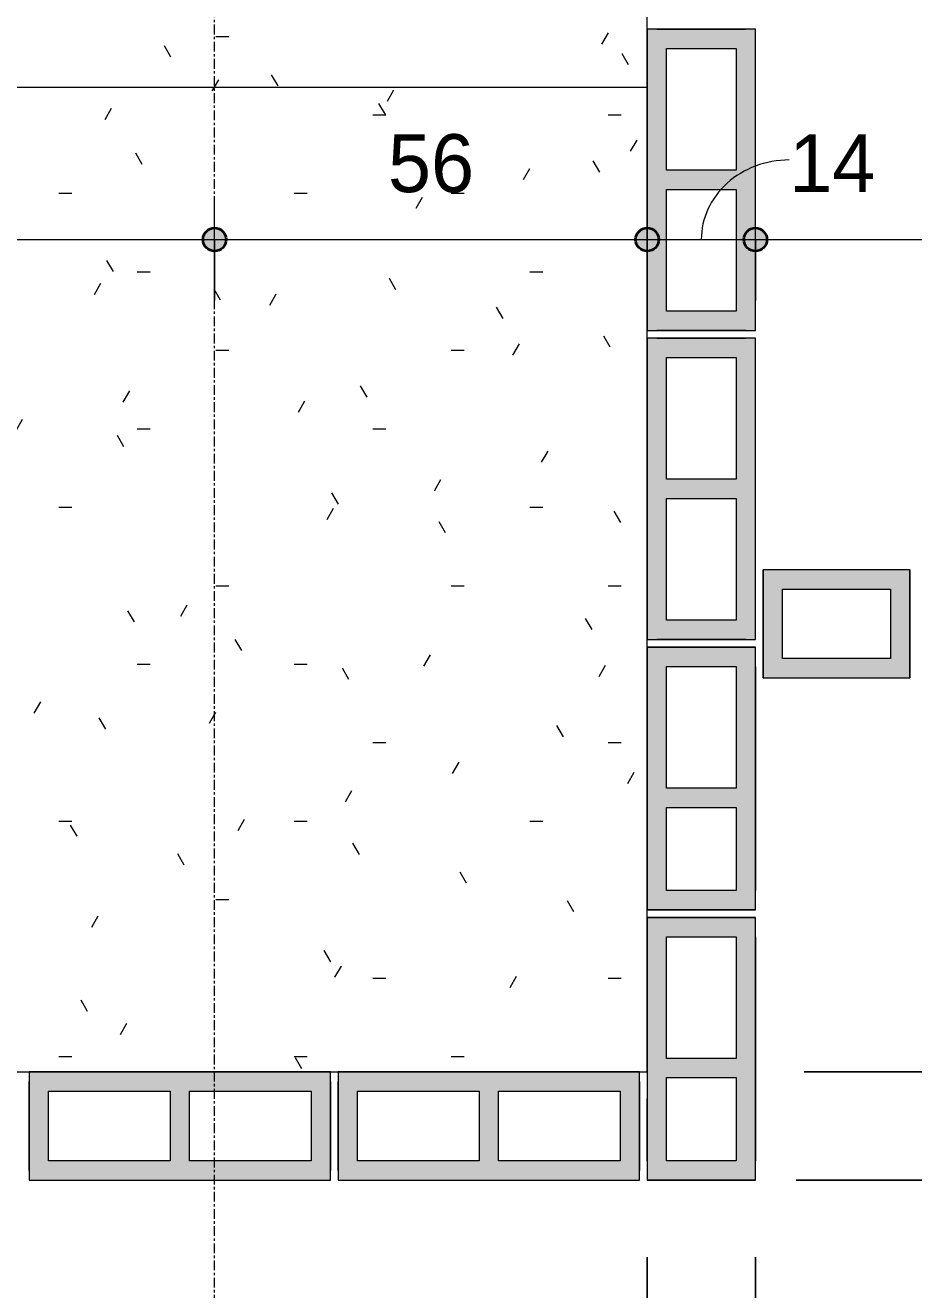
# Model space of a CAD drawing. Header units: centimetres. Extents: x 170 to 13810, y -2277 to 8860.
# Drawn here: x 12754.1 to 12869.1, y -589 to -425.3 of the extents above; entities that cross this region are included whole.
import ezdxf

# ---------------------------------------------------------------- set-up
doc = ezdxf.new("R2010")
doc.units = ezdxf.units.CM
doc.linetypes.add('Linha de eixo', pattern=[2.2225, 1.27, -0.3175, 0.3175, -0.3175])
doc.linetypes.add('Projeção', pattern=[0.396875, 0.238125, -0.15875])
for name, color, linetype, lineweight, true_color in [('A-ANNO-DIMS-1', 1, 'Continuous', 9, 0xff0000), ('S-BEAM-3', 9, 'Continuous', 9, 0xc0c0c0), ('S-BEAM-8', 142, 'Continuous', 9, 0x0080c0), ('S-BEAM-9', 1, 'Continuous', 9, 0xff0000)]:
    doc.layers.add(name, color=color, linetype=linetype, lineweight=lineweight, true_color=true_color)
for name, color, linetype, lineweight in [('A-ANNO-DIMS-50', 7, 'Continuous', 9), ('A-DETL-GENF', 7, 'Continuous', 9), ('S-BEAM', 7, 'Continuous', 9), ('S-BEAM-2', 7, 'Continuous', 13), ('S-GRID-1', 7, 'Linha de eixo', 9), ('S-STRS', 7, 'Continuous', 9), ('S-STRS-1', 7, 'Projeção', 9)]:
    doc.layers.add(name, color=color, linetype=linetype, lineweight=lineweight)
doc.styles.add('Bahnschrift_13', font='', dxfattribs={"height": 7.5})
doc.styles.get('Bahnschrift_13').set_extended_font_data('Bahnschrift')
doc.dimstyles.new('COTA_LINEAR', dxfattribs={"dimscale": 30.48, "dimtxt": 8.33133, "dimasz": 0.393701, "dimexe": 0.164042, "dimexo": 0.328084, "dimgap": 0.131234, "dimtad": 1, "dimdec": 0, "dimzin": 0, "dimdsep": 46, "dimtxsty": 'Bahnschrift_13', "dimblk1": 'DOTSMALL', "dimblk2": 'DOTSMALL', "dimsah": 1, "dimcen": 0.09, "dimdle": 0.164042, "dimazin": 0, "dimtfac": 1, "dimtdec": 4, "dimtix": 1, "dimtmove": 0, "dimatfit": 3, "dimfxl": 1, "dimtvp": 1, "dimtolj": 1, "dimtzin": 0, "dimarcsym": 2})
doc.dimstyles.new('COTA_LINEAR_1', dxfattribs={"dimscale": 30.48, "dimtxt": 8.33133, "dimasz": 0.393701, "dimexe": 0.164042, "dimexo": 0.328084, "dimgap": 0.131234, "dimtad": 1, "dimdec": 0, "dimzin": 0, "dimdsep": 46, "dimtxsty": 'Bahnschrift_13', "dimblk1": 'DOTSMALL', "dimblk2": 'DOTSMALL', "dimsah": 1, "dimcen": 0.09, "dimdle": 0.164042, "dimazin": 0, "dimtfac": 1, "dimtdec": 4, "dimtix": 1, "dimtmove": 1, "dimatfit": 3, "dimfxl": 1, "dimtvp": 1, "dimtolj": 1, "dimtzin": 0, "dimarcsym": 2})
pattern_1 = [(0, (12412.957, 0), (40.64, 10.16), [1.676, -28.804, 1.676, -28.804, -162.56]), (0, (12412.957, 0), (40.64, 10.16), [-60.96, 1.676, -59.284, 1.676, -28.804, -71.12]), (0, (12412.957, 0), (40.64, 10.16), [-152.4, 1.676, -18.644, 1.676, -49.124]), (120, (12428.197, 5.08), (-29.11882, 30.11527), [1.676, -28.804, 1.676, -28.804, -162.56]), (120, (12428.197, 5.08), (-29.11882, 30.11527), [-60.96, 1.676, -59.284, 1.676, -28.804, -71.12]), (120, (12428.197, 5.08), (-29.11882, 30.11527), [-152.4, 1.676, -18.644, 1.676, -49.124]), (240, (12433.277, 25.4), (-11.52118, -40.27527), [1.676, -28.804, 1.676, -28.804, -162.56]), (240, (12433.277, 25.4), (-11.52118, -40.27527), [-60.96, 1.676, -59.284, 1.676, -28.804, -71.12]), (240, (12433.277, 25.4), (-11.52118, -40.27527), [-152.4, 1.676, -18.644, 1.676, -49.124])]

# ---------------------------------------------------------------- blocks, each defined once
blk = doc.blocks.new('LEONE - BLOCO 14X39X1 - LEONE - BLOCO 14X39X19-2886981-COBERTURA - MODULAÇÃO 1ª FIADA')
at = {"layer": 'S-BEAM-3'}
h = blk.add_hatch(color=256, dxfattribs=at)
h.paths.add_polyline_path([(-19.5, -4.5), (-19.5, -7), (19.5, -7), (19.5, 7), (-19.5, 7), (-19.5, 0)])
h.paths.add_polyline_path([(-17, 4.5), (-1.25, 4.5), (-1.25, -4.5), (-17, -4.5)])
h.paths.add_polyline_path([(1.25, 4.16), (1.25, 4.5), (17, 4.5), (17, -4.5), (1.25, -4.5), (1.25, -4.16)])
at = {"layer": 'A-DETL-GENF'}
for p, q in [((19.5, 7), (-19.5, 7)), ((-19.5, 7), (-19.5, 0)), ((19.5, 0), (19.5, 7)), ((-17, -4.5), (-17, 4.5)), ((-17, 4.5), (-1.25, 4.5)), ((-1.25, 4.5), (-1.25, -4.5)), ((1.25, -4.5), (1.25, 4.5)), ((1.25, 4.5), (17, 4.5)), ((17, 4.5), (17, -4.5)), ((-19.5, 0), (-19.5, -7)), ((19.5, -7), (19.5, 0)), ((-1.25, -4.5), (-17, -4.5)), ((17, -4.5), (1.25, -4.5)), ((-19.5, -7), (19.5, -7))]:
    blk.add_line(p, q, dxfattribs=at)
at = {"layer": 'S-BEAM-2'}
for p, q in [((-19.5, 7), (-19.5, -7)), ((19.5, 7), (-19.5, 7)), ((19.5, -7), (19.5, 7)), ((19.5, -7), (19.5, 7)), ((-19.5, 5.75), (-19.5, -5.75)), ((-19.5, -5.75), (-19.5, 5.75)), ((19.5, 5.75), (19.5, -5.75)), ((-19.5, -7), (19.5, -7))]:
    blk.add_line(p, q, dxfattribs=at)
at = {"layer": 'S-BEAM-3'}
for p, q in [((-17, 4.5), (-1.25, 4.5)), ((-17, -4.5), (-17, 4.5)), ((-1.25, 4.5), (-1.25, -4.5)), ((1.25, 4.5), (17, 4.5)), ((1.25, -4.5), (1.25, 4.5)), ((17, 4.5), (17, -4.5)), ((-1.25, -4.5), (-17, -4.5)), ((17, -4.5), (1.25, -4.5))]:
    blk.add_line(p, q, dxfattribs=at)
blk = doc.blocks.new('LEONE - BLOCO 14x34x19 - LEONE - BLOCO 14x34x19-V2-COBERTURA - MODULAÇÃO 1ª FIADA')
at = {"layer": 'S-BEAM-8'}
h = blk.add_hatch(color=256, dxfattribs=at)
h.paths.add_polyline_path([(19.5, -7), (19.5, 7), (-14.5, 7), (-14.5, -7), (11.0998, -7)])
h.paths.add_polyline_path([(-12, -4.5), (-12, 4.5), (-1.25, 4.5), (-1.25, -4.5)])
h.paths.add_polyline_path([(1.25, -4.5), (1.25, 4.5), (17, 4.5), (17, -4.5), (2.5, -4.5)])
at = {"layer": 'A-DETL-GENF'}
for p, q in [((-14.5, 7), (-14.5, 0)), ((2.5, 7), (-14.5, 7)), ((19.5, 7), (2.5, 7)), ((19.5, 0), (19.5, 7)), ((-12, -4.5), (-12, 4.5)), ((-12, 4.5), (-1.25, 4.5)), ((-1.25, 4.5), (-1.25, -4.5)), ((1.25, 4.5), (17, 4.5)), ((1.25, -4.5), (1.25, 4.5)), ((17, 4.5), (17, -4.5)), ((-14.5, 0), (-14.5, -7)), ((19.5, -7), (19.5, 0)), ((-1.25, -4.5), (-12, -4.5)), ((17, -4.5), (1.25, -4.5)), ((-14.5, -7), (2.5, -7)), ((2.5, -7), (19.5, -7))]:
    blk.add_line(p, q, dxfattribs=at)
at = {"layer": 'S-BEAM-2'}
for p, q in [((-14.5, 7), (-14.5, -7)), ((19.5, 7), (-14.5, 7)), ((-14.5, 7), (-14.5, -7)), ((-14.5, -7), (-14.5, 6.8804)), ((-12, 7), (-3.9375, 7)), ((-12, 7), (-3.9375, 7)), ((17, 7), (-12, 7)), ((19.5, -7), (19.5, 7)), ((19.5, 7), (19.5, -7)), ((19.5, -7), (19.5, 7)), ((-14.5, 5.75), (-14.5, -5.75)), ((-14.5, -5.75), (-14.5, 5.75)), ((19.5, -5.75), (19.5, 5.75)), ((19.5, 5.75), (19.5, -5.75)), ((-14.5, -7), (19.5, -7)), ((-12, -7), (-3.9375, -7)), ((-12, -7), (-3.9375, -7)), ((17, -7), (-12, -7))]:
    blk.add_line(p, q, dxfattribs=at)
at = {"layer": 'S-BEAM-3'}
for p, q in [((-12, 4.5), (-1.25, 4.5)), ((-12, -4.5), (-12, 4.5)), ((-1.25, 4.5), (-1.25, -4.5)), ((1.25, 4.5), (17, 4.5)), ((1.25, -4.5), (1.25, 4.5)), ((17, 4.5), (17, -4.5)), ((-1.25, -4.5), (-12, -4.5)), ((17, -4.5), (1.25, -4.5))]:
    blk.add_line(p, q, dxfattribs=at)
blk = doc.blocks.new('LEONE - BLOCO 14x19x1 - LEONE - BLOCO 14x19x19-2679373-COBERTURA - MODULAÇÃO 1ª FIADA')
at = {"layer": 'S-BEAM-9'}
h = blk.add_hatch(color=256, dxfattribs=at)
h.paths.add_polyline_path([(7, -7), (9.5, -7), (9.5, 7), (-9.5, 7), (-9.5, -7), (0, -7)])
h.paths.add_polyline_path([(-7, -4.5), (-7, 4.5), (7, 4.5), (7, -4.5)])
at = {"layer": 'A-DETL-GENF'}
for p, q in [((-9.5, 7), (-9.5, 0)), ((0, 7), (-9.5, 7)), ((9.5, 7), (0, 7)), ((9.5, 0), (9.5, 7)), ((-7, -4.5), (-7, 4.5)), ((-7, 4.5), (7, 4.5)), ((7, 4.5), (7, -4.5)), ((-9.5, 0), (-9.5, -7)), ((9.5, -7), (9.5, 0)), ((7, -4.5), (-7, -4.5)), ((-9.5, -7), (0, -7)), ((0, -7), (9.5, -7))]:
    blk.add_line(p, q, dxfattribs=at)
at = {"layer": 'S-BEAM-2'}
for p, q in [((9.5, 7), (-9.5, 7)), ((-9.5, 7), (-9.5, -7)), ((-9.5, -7), (-9.5, 7)), ((9.5, -7), (9.5, 7)), ((9.5, 7), (9.5, -7)), ((-9.5, 5.75), (-9.5, -5.75)), ((-9.5, -5.75), (-9.5, 5.75)), ((9.5, -5.75), (9.5, 5.75)), ((9.5, 5.75), (9.5, -5.75)), ((-9.5, -7), (9.5, -7))]:
    blk.add_line(p, q, dxfattribs=at)
at = {"layer": 'S-BEAM-3'}
for p, q in [((-7, 4.5), (7, 4.5)), ((-7, -4.5), (-7, 4.5)), ((7, 4.5), (7, -4.5)), ((7, -4.5), (-7, -4.5))]:
    blk.add_line(p, q, dxfattribs=at)
blk = doc.blocks.new('LEONE - BLOCO 14X39X19 - LEONE - BLOCO 14X39X19-V4-COBERTURA - MODULAÇÃO 1ª FIADA')
at = {"layer": 'S-BEAM-3'}
h = blk.add_hatch(color=256, dxfattribs=at)
h.paths.add_polyline_path([(19.5, -7), (19.5, 7), (-19.5, 7), (-19.5, -7)])
h.paths.add_polyline_path([(1.25, -4.5), (1.25, 4.5), (17, 4.5), (17, -4.5)])
h.paths.add_polyline_path([(-1.25, -4.5), (-17, -4.5), (-17, 4.5), (-1.25, 4.5), (-1.25, -4.16)])
at = {"layer": 'A-DETL-GENF'}
for p, q in [((19.5, 7), (-19.5, 7)), ((-19.5, 7), (-19.5, 0)), ((19.5, 0), (19.5, 7)), ((-17, -4.5), (-17, 4.5)), ((-17, 4.5), (-1.25, 4.5)), ((-1.25, 4.5), (-1.25, -4.5)), ((1.25, -4.5), (1.25, 4.5)), ((1.25, 4.5), (17, 4.5)), ((17, 4.5), (17, -4.5)), ((-19.5, 0), (-19.5, -7)), ((19.5, -7), (19.5, 0)), ((-1.25, -4.5), (-17, -4.5)), ((17, -4.5), (1.25, -4.5)), ((-19.5, -7), (19.5, -7))]:
    blk.add_line(p, q, dxfattribs=at)
at = {"layer": 'S-BEAM-2'}
for p, q in [((-19.5, 7), (-19.5, -7)), ((19.5, 7), (-19.5, 7)), ((-19.5, 7), (-19.5, -7)), ((19.5, -7), (19.5, 7)), ((19.5, -7), (19.5, 7)), ((-19.5, -5.75), (-19.5, 5.75)), ((19.5, 5.75), (19.5, -5.75)), ((-19.5, -7), (19.5, -7))]:
    blk.add_line(p, q, dxfattribs=at)
at = {"layer": 'S-BEAM-3'}
for p, q in [((-17, 4.5), (-1.25, 4.5)), ((-17, -4.5), (-17, 4.5)), ((-1.25, 4.5), (-1.25, -4.5)), ((1.25, 4.5), (17, 4.5)), ((1.25, -4.5), (1.25, 4.5)), ((17, 4.5), (17, -4.5)), ((-1.25, -4.5), (-17, -4.5)), ((17, -4.5), (1.25, -4.5))]:
    blk.add_line(p, q, dxfattribs=at)
blk = doc.blocks.new('LEONE - BLOCO 14X39X19 - LEONE - BLOCO 14X39X19-554799-COBERTURA - MODULAÇÃO 1ª FIADA')
at = {"layer": 'S-BEAM-3'}
h = blk.add_hatch(color=256, dxfattribs=at)
h.paths.add_polyline_path([(19.5, -7), (19.5, 7), (-19.5, 7), (-19.5, -7), (-11.22, -7)])
h.paths.add_polyline_path([(-1.25, -4.5), (-17, -4.5), (-17, 4.5), (-1.25, 4.5), (-1.25, -4.16)])
h.paths.add_polyline_path([(17, -4.5), (1.25, -4.5), (1.25, 4.5), (17, 4.5), (17, 2)])
at = {"layer": 'A-DETL-GENF'}
for p, q in [((19.5, 7), (-19.5, 7)), ((-19.5, 7), (-19.5, 0)), ((19.5, 0), (19.5, 7)), ((-17, -4.5), (-17, 4.5)), ((-17, 4.5), (-1.25, 4.5)), ((-1.25, 4.5), (-1.25, -4.5)), ((1.25, -4.5), (1.25, 4.5)), ((1.25, 4.5), (17, 4.5)), ((17, 4.5), (17, -4.5)), ((-19.5, 0), (-19.5, -7)), ((19.5, -7), (19.5, 0)), ((-1.25, -4.5), (-17, -4.5)), ((17, -4.5), (1.25, -4.5)), ((-19.5, -7), (19.5, -7))]:
    blk.add_line(p, q, dxfattribs=at)
at = {"layer": 'S-BEAM-2'}
for p, q in [((-19.5, 7), (-19.5, -7)), ((19.5, 7), (-19.5, 7)), ((-19.5, 7), (-19.5, -7)), ((19.5, -7), (19.5, 7)), ((19.5, -7), (19.5, 7)), ((-19.5, -5.75), (-19.5, 5.75)), ((19.5, 5.75), (19.5, -5.75)), ((-19.5, -7), (19.5, -7))]:
    blk.add_line(p, q, dxfattribs=at)
at = {"layer": 'S-BEAM-3'}
for p, q in [((-17, 4.5), (-1.25, 4.5)), ((-17, -4.5), (-17, 4.5)), ((-1.25, 4.5), (-1.25, -4.5)), ((1.25, 4.5), (17, 4.5)), ((1.25, -4.5), (1.25, 4.5)), ((17, 4.5), (17, -4.5)), ((-1.25, -4.5), (-17, -4.5)), ((17, -4.5), (1.25, -4.5))]:
    blk.add_line(p, q, dxfattribs=at)
blk = doc.blocks.new('DIMBLOCK25-COBERTURA - MODULAÇÃO 1ª FIADA')
at = {"layer": 'A-ANNO-DIMS-50', "lineweight": 35, "true_color": 0xff0000}
h = blk.add_hatch(color=1, dxfattribs=at)
edge = h.paths.add_edge_path()
edge.add_arc((12513.59, -625.22), 1.5, 0, 360)
h = blk.add_hatch(color=1, dxfattribs=at)
edge = h.paths.add_edge_path()
edge.add_arc((12778.59, -625.22), 1.5, 0, 360)
at = {"layer": 'A-ANNO-DIMS-50', "color": 1, "true_color": 0xff0000}
for p, q in [((12513.59, -584.76), (12513.59, -630.22)), ((12513.59, -625.22), (12513.59, -584.76)), ((12778.59, -633.1), (12778.59, -620.22)), ((12513.59, -625.22), (12778.59, -625.22)), ((12778.59, -625.22), (12778.59, -633.1))]:
    blk.add_line(p, q, dxfattribs=at)
at = {"layer": 'A-ANNO-DIMS-50', "color": 1, "lineweight": 35, "true_color": 0xff0000}
for centre in [(12513.59, -625.22), (12778.59, -625.22)]:
    blk.add_circle(centre, 1.5, dxfattribs=at)
at = {"layer": 'A-ANNO-DIMS-50', "color": 0, "insert": (12637.82, -611.58), "char_height": 7.5, "width": 19.8437, "attachment_point": 1, "line_spacing_factor": 1.009858, "style": 'Bahnschrift_13'}
blk.add_mtext('265', dxfattribs=at)
blk = doc.blocks.new('_DotSmall')
at = {"color": 0, "linetype": 'ByBlock', "const_width": 0.5}
blk.add_lwpolyline([(-0.0625, 0, 1), (0.0625, 0, 1)], format="xyb", close=True, dxfattribs=at)
blk = doc.blocks.new('DIMBLOCK26-COBERTURA - MODULAÇÃO 1ª FIADA')
at = {"layer": 'A-ANNO-DIMS-50', "lineweight": 35, "true_color": 0xff0000}
h = blk.add_hatch(color=1, dxfattribs=at)
edge = h.paths.add_edge_path()
edge.add_arc((12778.59, -625.22), 1.5, 0, 360)
h = blk.add_hatch(color=1, dxfattribs=at)
edge = h.paths.add_edge_path()
edge.add_arc((12834.59, -625.22), 1.5, 0, 360)
at = {"layer": 'A-ANNO-DIMS-50', "color": 1, "true_color": 0xff0000}
for p, q in [((12834.59, -584.76), (12834.59, -630.22)), ((12834.59, -625.22), (12834.59, -584.76)), ((12778.59, -633.1), (12778.59, -620.22)), ((12778.59, -625.22), (12834.59, -625.22)), ((12778.59, -625.22), (12778.59, -633.1))]:
    blk.add_line(p, q, dxfattribs=at)
at = {"layer": 'A-ANNO-DIMS-50', "color": 1, "lineweight": 35, "true_color": 0xff0000}
for centre in [(12778.59, -625.22), (12834.59, -625.22)]:
    blk.add_circle(centre, 1.5, dxfattribs=at)
at = {"layer": 'A-ANNO-DIMS-50', "color": 0, "insert": (12801.03, -611.58), "char_height": 7.5, "width": 13.3301, "attachment_point": 1, "line_spacing_factor": 1.009858, "style": 'Bahnschrift_13'}
blk.add_mtext('56', dxfattribs=at)
blk = doc.blocks.new('DIMBLOCK27-COBERTURA - MODULAÇÃO 1ª FIADA')
at = {"layer": 'A-ANNO-DIMS-50', "lineweight": 35, "true_color": 0xff0000}
h = blk.add_hatch(color=1, dxfattribs=at)
edge = h.paths.add_edge_path()
edge.add_arc((12834.59, -625.22), 1.5, 0, 360)
h = blk.add_hatch(color=1, dxfattribs=at)
edge = h.paths.add_edge_path()
edge.add_arc((12848.59, -625.22), 1.5, 0, 360)
at = {"layer": 'A-ANNO-DIMS-50', "color": 1, "true_color": 0xff0000}
for p, q in [((12834.59, -584.76), (12834.59, -630.22)), ((12834.59, -625.22), (12834.59, -584.76)), ((12848.59, -584.76), (12848.59, -630.22)), ((12848.59, -625.22), (12848.59, -584.76)), ((12834.59, -625.22), (12848.59, -625.22))]:
    blk.add_line(p, q, dxfattribs=at)
at = {"layer": 'A-ANNO-DIMS-50', "color": 1, "lineweight": 35, "true_color": 0xff0000}
for centre in [(12834.59, -625.22), (12848.59, -625.22)]:
    blk.add_circle(centre, 1.5, dxfattribs=at)
at = {"layer": 'A-ANNO-DIMS-50', "color": 0, "insert": (12836.85, -611.58), "char_height": 7.5, "width": 11.3609, "attachment_point": 1, "line_spacing_factor": 1.009858, "style": 'Bahnschrift_13'}
blk.add_mtext('14', dxfattribs=at)
blk = doc.blocks.new('DIMBLOCK28-COBERTURA - MODULAÇÃO 1ª FIADA')
at = {"layer": 'A-ANNO-DIMS-50', "lineweight": 35, "true_color": 0xff0000}
h = blk.add_hatch(color=1, dxfattribs=at)
edge = h.paths.add_edge_path()
edge.add_arc((12848.59, -625.22), 1.5, 0, 360)
h = blk.add_hatch(color=1, dxfattribs=at)
edge = h.paths.add_edge_path()
edge.add_arc((13259.59, -625.22), 1.5, 0, 360)
at = {"layer": 'A-ANNO-DIMS-50', "color": 1, "true_color": 0xff0000}
for p, q in [((13259.59, -519.76), (13259.59, -630.22)), ((13259.59, -625.22), (13259.59, -519.76)), ((12848.59, -584.76), (12848.59, -630.22)), ((12848.59, -625.22), (12848.59, -584.76)), ((12848.59, -625.22), (13259.59, -625.22))]:
    blk.add_line(p, q, dxfattribs=at)
at = {"layer": 'A-ANNO-DIMS-50', "color": 1, "lineweight": 35, "true_color": 0xff0000}
for centre in [(12848.59, -625.22), (13259.59, -625.22)]:
    blk.add_circle(centre, 1.5, dxfattribs=at)
at = {"layer": 'A-ANNO-DIMS-50', "color": 0, "insert": (13047.59, -611.58), "char_height": 7.5, "width": 15.6023, "attachment_point": 1, "line_spacing_factor": 1.009858, "style": 'Bahnschrift_13'}
blk.add_mtext('411', dxfattribs=at)
blk = doc.blocks.new('DIMBLOCK34-COBERTURA - MODULAÇÃO 1ª FIADA')
at = {"layer": 'A-ANNO-DIMS-50', "lineweight": 35, "true_color": 0xff0000}
h = blk.add_hatch(color=1, dxfattribs=at)
edge = h.paths.add_edge_path()
edge.add_arc((12778.59, -659.28), 1.5, 0, 360)
h = blk.add_hatch(color=1, dxfattribs=at)
edge = h.paths.add_edge_path()
edge.add_arc((13603.59, -659.28), 1.5, 0, 360)
at = {"layer": 'A-ANNO-DIMS-50', "color": 1, "true_color": 0xff0000}
for p, q in [((13603.59, -520.76), (13603.59, -664.28)), ((13603.59, -659.28), (13603.59, -520.76)), ((12778.59, -667.16), (12778.59, -654.28)), ((12778.59, -659.28), (13608.59, -659.28)), ((12778.59, -659.28), (12778.59, -667.16))]:
    blk.add_line(p, q, dxfattribs=at)
at = {"layer": 'A-ANNO-DIMS-50', "color": 1, "lineweight": 35, "true_color": 0xff0000}
for centre in [(12778.59, -659.28), (13603.59, -659.28)]:
    blk.add_circle(centre, 1.5, dxfattribs=at)
at = {"layer": 'A-ANNO-DIMS-50', "color": 0, "insert": (13182.57, -645.63), "char_height": 7.5, "width": 20.4496, "attachment_point": 1, "line_spacing_factor": 1.009858, "style": 'Bahnschrift_13'}
blk.add_mtext('825', dxfattribs=at)
blk = doc.blocks.new('DIMBLOCK67-COBERTURA - MODULAÇÃO 1ª FIADA')
at = {"layer": 'A-ANNO-DIMS-50', "lineweight": 35, "true_color": 0xff0000}
h = blk.add_hatch(color=1, dxfattribs=at)
edge = h.paths.add_edge_path()
edge.add_arc((12894.53, -560.76), 1.5, 0, 360)
h = blk.add_hatch(color=1, dxfattribs=at)
edge = h.paths.add_edge_path()
edge.add_arc((12894.53, -574.76), 1.5, 0, 360)
at = {"layer": 'A-ANNO-DIMS-50', "color": 1, "true_color": 0xff0000}
for p, q in [((12854.89, -560.76), (12899.53, -560.76)), ((12894.53, -560.76), (12854.89, -560.76)), ((12894.53, -579.76), (12894.53, -560.76)), ((12853.89, -574.76), (12899.53, -574.76)), ((12894.53, -574.76), (12853.89, -574.76))]:
    blk.add_line(p, q, dxfattribs=at)
at = {"layer": 'A-ANNO-DIMS-50', "color": 1, "lineweight": 35, "true_color": 0xff0000}
for centre in [(12894.53, -560.76), (12894.53, -574.76)]:
    blk.add_circle(centre, 1.5, dxfattribs=at)
at = {"layer": 'A-ANNO-DIMS-50', "color": 0, "insert": (12880.88, -572.49), "char_height": 7.5, "width": 11.3609, "attachment_point": 1, "rotation": 90, "line_spacing_factor": 1.009858, "style": 'Bahnschrift_13'}
blk.add_mtext('14', dxfattribs=at)
blk = doc.blocks.new('DIMBLOCK68-COBERTURA - MODULAÇÃO 1ª FIADA')
at = {"layer": 'A-ANNO-DIMS-50', "lineweight": 35, "true_color": 0xff0000}
h = blk.add_hatch(color=1, dxfattribs=at)
edge = h.paths.add_edge_path()
edge.add_arc((12894.53, -509.76), 1.5, 0, 360)
h = blk.add_hatch(color=1, dxfattribs=at)
edge = h.paths.add_edge_path()
edge.add_arc((12894.53, -560.76), 1.5, 0, 360)
at = {"layer": 'A-ANNO-DIMS-50', "color": 1, "true_color": 0xff0000}
for p, q in [((12902.41, -509.76), (12889.53, -509.76)), ((12894.53, -560.76), (12894.53, -509.76)), ((12894.53, -509.76), (12902.41, -509.76)), ((12854.89, -560.76), (12899.53, -560.76)), ((12894.53, -560.76), (12854.89, -560.76))]:
    blk.add_line(p, q, dxfattribs=at)
at = {"layer": 'A-ANNO-DIMS-50', "color": 1, "lineweight": 35, "true_color": 0xff0000}
for centre in [(12894.53, -509.76), (12894.53, -560.76)]:
    blk.add_circle(centre, 1.5, dxfattribs=at)
at = {"layer": 'A-ANNO-DIMS-50', "color": 0, "insert": (12880.88, -539.86), "char_height": 7.5, "width": 11.0579, "attachment_point": 1, "rotation": 90, "line_spacing_factor": 1.009858, "style": 'Bahnschrift_13'}
blk.add_mtext('51', dxfattribs=at)
blk = doc.blocks.new('DIMBLOCK70-COBERTURA - MODULAÇÃO 1ª FIADA')
at = {"layer": 'A-ANNO-DIMS-50', "lineweight": 35, "true_color": 0xff0000}
h = blk.add_hatch(color=1, dxfattribs=at)
edge = h.paths.add_edge_path()
edge.add_arc((12894.53, -174.76), 1.5, 0, 360)
h = blk.add_hatch(color=1, dxfattribs=at)
edge = h.paths.add_edge_path()
edge.add_arc((12894.53, -495.76), 1.5, 0, 360)
at = {"layer": 'A-ANNO-DIMS-50', "color": 1, "true_color": 0xff0000}
for p, q in [((12853.89, -174.76), (12899.53, -174.76)), ((12894.53, -174.76), (12853.89, -174.76)), ((12894.53, -495.76), (12894.53, -174.76)), ((12902.41, -495.76), (12889.53, -495.76)), ((12894.53, -495.76), (12902.41, -495.76))]:
    blk.add_line(p, q, dxfattribs=at)
at = {"layer": 'A-ANNO-DIMS-50', "color": 1, "lineweight": 35, "true_color": 0xff0000}
for centre in [(12894.53, -174.76), (12894.53, -495.76)]:
    blk.add_circle(centre, 1.5, dxfattribs=at)
at = {"layer": 'A-ANNO-DIMS-50', "color": 0, "insert": (12880.88, -342.51), "char_height": 7.5, "width": 17.4201, "attachment_point": 1, "rotation": 90, "line_spacing_factor": 1.009858, "style": 'Bahnschrift_13'}
blk.add_mtext('321', dxfattribs=at)
blk = doc.blocks.new('DIMBLOCK99-COBERTURA - MODULAÇÃO 1ª FIADA')
at = {"layer": 'A-ANNO-DIMS-50', "lineweight": 35, "true_color": 0xff0000}
h = blk.add_hatch(color=1, dxfattribs=at)
edge = h.paths.add_edge_path()
edge.add_arc((12703.59, -453), 1.5, 0, 360)
h = blk.add_hatch(color=1, dxfattribs=at)
edge = h.paths.add_edge_path()
edge.add_arc((12778.59, -453), 1.5, 0, 360)
at = {"layer": 'A-ANNO-DIMS-50', "color": 1, "true_color": 0xff0000}
for p, q in [((12703.59, -443.26), (12703.59, -458)), ((12703.59, -453), (12703.59, -443.26)), ((12778.59, -460.88), (12778.59, -448)), ((12703.59, -453), (12778.59, -453)), ((12778.59, -453), (12778.59, -460.88))]:
    blk.add_line(p, q, dxfattribs=at)
at = {"layer": 'A-ANNO-DIMS-50', "color": 1, "lineweight": 35, "true_color": 0xff0000}
for centre in [(12703.59, -453), (12778.59, -453)]:
    blk.add_circle(centre, 1.5, dxfattribs=at)
at = {"layer": 'A-ANNO-DIMS-50', "color": 0, "insert": (12735.6, -439.36), "char_height": 7.5, "width": 13.1787, "attachment_point": 1, "line_spacing_factor": 1.009858, "style": 'Bahnschrift_13'}
blk.add_mtext('75', dxfattribs=at)
blk = doc.blocks.new('DIMBLOCK100-COBERTURA - MODULAÇÃO 1ª FIADA')
at = {"layer": 'A-ANNO-DIMS-50', "lineweight": 35, "true_color": 0xff0000}
h = blk.add_hatch(color=1, dxfattribs=at)
edge = h.paths.add_edge_path()
edge.add_arc((12778.59, -453), 1.5, 0, 360)
h = blk.add_hatch(color=1, dxfattribs=at)
edge = h.paths.add_edge_path()
edge.add_arc((12834.59, -453), 1.5, 0, 360)
at = {"layer": 'A-ANNO-DIMS-50', "color": 1, "true_color": 0xff0000}
for p, q in [((12778.59, -460.88), (12778.59, -448)), ((12834.59, -460.88), (12834.59, -448)), ((12778.59, -453), (12834.59, -453)), ((12778.59, -453), (12778.59, -460.88)), ((12834.59, -453), (12834.59, -460.88))]:
    blk.add_line(p, q, dxfattribs=at)
at = {"layer": 'A-ANNO-DIMS-50', "color": 1, "lineweight": 35, "true_color": 0xff0000}
for centre in [(12778.59, -453), (12834.59, -453)]:
    blk.add_circle(centre, 1.5, dxfattribs=at)
at = {"layer": 'A-ANNO-DIMS-50', "color": 0, "insert": (12801.03, -439.36), "char_height": 7.5, "width": 13.3301, "attachment_point": 1, "line_spacing_factor": 1.009858, "style": 'Bahnschrift_13'}
blk.add_mtext('56', dxfattribs=at)
blk = doc.blocks.new('DIMBLOCK101-COBERTURA - MODULAÇÃO 1ª FIADA')
at = {"layer": 'A-ANNO-DIMS-50', "lineweight": 35, "true_color": 0xff0000}
h = blk.add_hatch(color=1, dxfattribs=at)
edge = h.paths.add_edge_path()
edge.add_arc((12834.59, -453), 1.5, 0, 360)
h = blk.add_hatch(color=1, dxfattribs=at)
edge = h.paths.add_edge_path()
edge.add_arc((12848.59, -453), 1.5, 0, 360)
at = {"layer": 'A-ANNO-DIMS-50', "color": 1, "true_color": 0xff0000}
for p, q in [((12834.59, -460.88), (12834.59, -448)), ((12848.59, -460.88), (12848.59, -448)), ((12834.59, -453), (12848.59, -453)), ((12834.59, -453), (12834.59, -460.88)), ((12848.59, -453), (12848.59, -460.88))]:
    blk.add_line(p, q, dxfattribs=at)
at = {"layer": 'A-ANNO-DIMS-50', "color": 1, "lineweight": 35, "true_color": 0xff0000}
for centre in [(12834.59, -453), (12848.59, -453)]:
    blk.add_circle(centre, 1.5, dxfattribs=at)
at = {"layer": 'A-ANNO-DIMS-50', "color": 1, "true_color": 0xff0000}
blk.add_ellipse((12852.97, -453), major_axis=(11.38, 0), ratio=0.905734, start_param=1.570796, end_param=3.141593, dxfattribs=at)
at = {"layer": 'A-ANNO-DIMS-50', "color": 0, "insert": (12852.97, -439.36), "char_height": 7.5, "width": 11.3609, "attachment_point": 1, "line_spacing_factor": 1.009858, "style": 'Bahnschrift_13'}
blk.add_mtext('14', dxfattribs=at)
blk = doc.blocks.new('DIMBLOCK102-COBERTURA - MODULAÇÃO 1ª FIADA')
at = {"layer": 'A-ANNO-DIMS-50', "lineweight": 35, "true_color": 0xff0000}
h = blk.add_hatch(color=1, dxfattribs=at)
edge = h.paths.add_edge_path()
edge.add_arc((12848.59, -453), 1.5, 0, 360)
h = blk.add_hatch(color=1, dxfattribs=at)
edge = h.paths.add_edge_path()
edge.add_arc((13259.59, -453), 1.5, 0, 360)
at = {"layer": 'A-ANNO-DIMS-50', "color": 1, "true_color": 0xff0000}
for p, q in [((12848.59, -460.88), (12848.59, -448)), ((13259.59, -460.88), (13259.59, -448)), ((12848.59, -453), (13259.59, -453)), ((12848.59, -453), (12848.59, -460.88)), ((13259.59, -453), (13259.59, -460.88))]:
    blk.add_line(p, q, dxfattribs=at)
at = {"layer": 'A-ANNO-DIMS-50', "color": 1, "lineweight": 35, "true_color": 0xff0000}
for centre in [(12848.59, -453), (13259.59, -453)]:
    blk.add_circle(centre, 1.5, dxfattribs=at)
at = {"layer": 'A-ANNO-DIMS-50', "color": 0, "insert": (13047.59, -439.36), "char_height": 7.5, "width": 15.6023, "attachment_point": 1, "line_spacing_factor": 1.009858, "style": 'Bahnschrift_13'}
blk.add_mtext('411', dxfattribs=at)

msp = doc.modelspace()

# ---------------------------------------------------------------- hatches: boundary and pattern name
at = {"layer": 'S-STRS'}
h = msp.add_hatch(dxfattribs=at)
h.set_pattern_fill('FP_5', color=256, style=0, pattern_type=2)
h.set_pattern_definition(pattern_1)
h.paths.add_polyline_path([(12801.91, -433.26), (12834.59, -433.26), (12834.59, -405.76), (12703.59, -405.76), (12703.59, -433.26), (12708.9, -433.26)])
h = msp.add_hatch(dxfattribs=at)
h.set_pattern_fill('FP_4', color=256, style=0, pattern_type=2)
h.set_pattern_definition(pattern_1)
h.paths.add_polyline_path([(12812.84, -560.76), (12834.59, -560.76), (12834.59, -433.26), (12703.59, -433.26), (12704.09, -435.6), (12704.09, -560.76), (12801.91, -560.76)])

# ---------------------------------------------------------------- linework, layer by layer
at = {"layer": 'S-GRID-1'}
msp.add_line((12778.59, -679.8), (12778.59, 927.57), dxfattribs=at)
at = {"layer": 'S-STRS'}
for p, q in [((12834.59, -433.26), (12834.59, -405.76)), ((12703.59, -433.26), (12834.59, -433.26)), ((12834.59, -560.76), (12834.59, -433.26)), ((12704.09, -560.76), (12834.59, -560.76))]:
    msp.add_line(p, q, dxfattribs=at)
at = {"layer": 'S-STRS-1'}
msp.add_line((12703.59, -433.26), (12834.59, -433.26), dxfattribs=at)

# ---------------------------------------------------------------- block references
at = {"layer": 'S-BEAM'}
for name, p, rotation in [('LEONE - BLOCO 14X39X1 - LEONE - BLOCO 14X39X19-2886981-COBERTURA - MODULAÇÃO 1ª FIADA', (12841.59, -445.26), 89.99999999999974), ('LEONE - BLOCO 14X39X1 - LEONE - BLOCO 14X39X19-2886981-COBERTURA - MODULAÇÃO 1ª FIADA', (12841.59, -485.26), 89.99999999999974), ('LEONE - BLOCO 14x34x19 - LEONE - BLOCO 14x34x19-V2-COBERTURA - MODULAÇÃO 1ª FIADA', (12841.59, -525.26), 89.9999999999999), ('LEONE - BLOCO 14x34x19 - LEONE - BLOCO 14x34x19-V2-COBERTURA - MODULAÇÃO 1ª FIADA', (12841.59, -560.26), 89.9999999999999)]:
    msp.add_blockref(name, p, dxfattribs=dict(at, rotation=rotation))
for name, p in [('LEONE - BLOCO 14x19x1 - LEONE - BLOCO 14x19x19-2679373-COBERTURA - MODULAÇÃO 1ª FIADA', (12859.09, -502.76)), ('LEONE - BLOCO 14X39X19 - LEONE - BLOCO 14X39X19-V4-COBERTURA - MODULAÇÃO 1ª FIADA', (12774.09, -567.76)), ('LEONE - BLOCO 14X39X19 - LEONE - BLOCO 14X39X19-554799-COBERTURA - MODULAÇÃO 1ª FIADA', (12814.09, -567.76))]:
    msp.add_blockref(name, p, dxfattribs=at)

# ---------------------------------------------------------------- dimensions: what is measured, and where the dimension line sits
at = {"layer": 'A-ANNO-DIMS-1'}
for base, p1, p2, override, picture, middle in [((12894.53, -174.76), (12892.41, -495.76), (12843.89, -174.76), {"dimpost": '<>', "dimfxl": 324.645714}, 'DIMBLOCK70-COBERTURA - MODULAÇÃO 1ª FIADA', (12886.7, -335.26)), ((12894.53, -509.76), (12844.89, -560.76), (12892.41, -509.76), {"dimpost": '<>', "dimfxl": 69.705144}, 'DIMBLOCK68-COBERTURA - MODULAÇÃO 1ª FIADA', (12886.74, -535.26)), ((12894.53, -560.76), (12843.89, -574.76), (12844.89, -560.76), {"dimpost": '<>', "dimfxl": 14.035669}, 'DIMBLOCK67-COBERTURA - MODULAÇÃO 1ª FIADA', (12886.78, -567.76))]:
    dim = msp.add_linear_dim(base=base, p1=p1, p2=p2, angle=90, dimstyle='COTA_LINEAR', override=override, dxfattribs=at)
    dim.commit()
    dim.dimension.update_dxf_attribs({"geometry": picture, "text_midpoint": middle})
for base, p1, p2, override, picture, middle in [((12778.59, -453), (12703.59, -433.26), (12778.59, -450.88), {"dimpost": '<>', "dimfxl": 77.04354}, 'DIMBLOCK99-COBERTURA - MODULAÇÃO 1ª FIADA', (12741.09, -445.22)), ((12834.59, -453), (12778.59, -450.88), (12834.59, -450.88), {"dimpost": '<>', "dimfxl": 56}, 'DIMBLOCK100-COBERTURA - MODULAÇÃO 1ª FIADA', (12806.59, -445.22)), ((13259.59, -453), (12848.59, -450.88), (13259.59, -450.88), {"dimpost": '<>', "dimfxl": 411}, 'DIMBLOCK102-COBERTURA - MODULAÇÃO 1ª FIADA', (13054.09, -445.25)), ((13603.59, -659.28), (12778.59, -657.16), (13603.59, -510.76), {"dimpost": '<>', "dimfxl": 837.888819}, 'DIMBLOCK34-COBERTURA - MODULAÇÃO 1ª FIADA', (13191.09, -651.45)), ((13259.59, -625.22), (12848.59, -574.76), (13259.59, -509.76), {"dimpost": '<>', "dimfxl": 416.108159}, 'DIMBLOCK28-COBERTURA - MODULAÇÃO 1ª FIADA', (13054.09, -617.47)), ((12778.59, -625.22), (12513.59, -574.76), (12778.59, -623.1), {"dimpost": '<>', "dimfxl": 269.373523}, 'DIMBLOCK25-COBERTURA - MODULAÇÃO 1ª FIADA', (12646.09, -617.39)), ((12834.59, -625.22), (12778.59, -623.1), (12834.59, -574.76), {"dimpost": '<>', "dimfxl": 73.980367}, 'DIMBLOCK26-COBERTURA - MODULAÇÃO 1ª FIADA', (12806.59, -617.43)), ((12848.59, -625.22), (12834.59, -574.76), (12848.59, -574.76), {"dimpost": '<>', "dimfxl": 14}, 'DIMBLOCK27-COBERTURA - MODULAÇÃO 1ª FIADA', (12841.59, -617.47))]:
    dim = msp.add_linear_dim(base=base, p1=p1, p2=p2, dimstyle='COTA_LINEAR', override=override, dxfattribs=at)
    dim.commit()
    dim.dimension.update_dxf_attribs({"geometry": picture, "text_midpoint": middle})
dim = msp.add_linear_dim(base=(12848.59, -453), p1=(12834.59, -450.88), p2=(12848.59, -450.88), dimstyle='COTA_LINEAR_1', override={"dimpost": '<>', "dimfxl": 14}, dxfattribs=at)
dim.commit()
dim.dimension.update_dxf_attribs({"geometry": 'DIMBLOCK101-COBERTURA - MODULAÇÃO 1ª FIADA', "text_midpoint": (12858.65, -444.36), "dimtype": 160})

doc.saveas('drawing.dxf')
